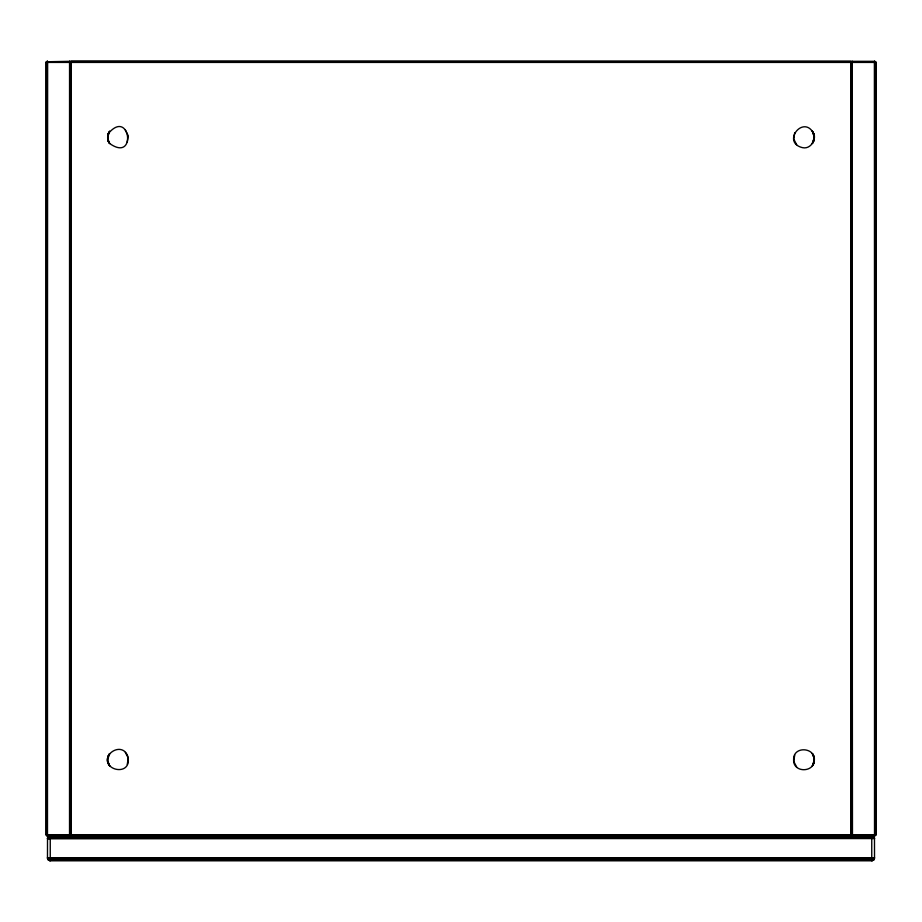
<?xml version="1.0" encoding="UTF-8"?>
<svg xmlns="http://www.w3.org/2000/svg" width="922" height="922" viewBox="0 0 922 922"><rect width="100%" height="100%" fill="white"/><g stroke="black" fill="none" stroke-linecap="round" stroke-linejoin="round"><path stroke-width="1.38" d="M70.982 834.687L69.611 835.793L69.634 61.313L46.457 61.762L46.112 62.419L875.888 62.419L874.54 61.313L852.366 61.313L851.018 62.419M47.46 62.419L47.276 61.325L47.276 835.781L874.517 835.793L875.888 834.687L46.112 834.687L47.276 835.781M69.634 62.419L69.818 61.325L69.818 835.781L69.634 834.687M852.366 62.419L852.182 61.325L852.389 835.793L851.997 61.371L852.182 835.781M108.416 141.297L109.626 143.475C106.791 140.974 107.701 134.163 108.658 132.918C107.021 136.272 107.413 140.478 109.626 143.475C137.171 163.136 130.083 107.782 108.416 133.46M108.658 764.188C101.985 753.885 122.568 741.15 127.881 756.524C132.641 777.776 98.631 770.343 109.626 753.631L108.416 755.809M813.584 133.46C803.719 114.155 781.13 142.23 802.359 147.624C811.245 149.802 816.984 138.058 813.342 132.918M814.333 760.373C815.728 747.258 793.07 745.552 793.612 759.728C793.024 773.051 814.114 772.786 814.333 760.373L812.374 765.825L813.584 763.647M813.584 141.297L812.374 143.475L814.357 137.378L812.374 131.281L814.322 136.514L813.849 134.174L814.23 135.753M813.711 763.335L813.227 764.442L814.23 758.103L812.374 753.631L813.584 755.809M107.644 137.378L109.626 131.281L108.289 133.771M107.644 759.728L109.626 753.631M812.374 143.475L814.357 137.378M814.23 761.353L814.357 759.728M107.667 136.733L108.773 132.664L107.724 136.076M107.667 759.083L108.151 756.524L107.724 758.426M814.23 139.003L814.333 138.023M107.678 136.514L107.793 135.649M107.678 758.864L107.793 757.999M814.322 138.242L813.849 140.582L814.276 138.68M814.322 760.592L813.849 762.932L814.276 761.03M127.259 142.092L128.262 135.753L125.346 130.048M127.259 764.442L128.262 758.103L125.346 752.398M794.741 132.664L793.738 139.003L796.654 144.708M794.741 755.014L793.738 761.353L796.654 767.058M108.289 756.121L107.955 757.193L108.888 754.807M813.711 140.985L814.045 139.914L813.112 142.299M50.007 835.793L48.209 836.68L47.518 838.133L47.483 857.944L48.209 859.8L50.007 860.687M871.993 860.687L873.791 859.8L874.517 857.921L874.482 838.133L873.491 836.392L871.993 835.793M109.073 132.123L109.626 131.281M812.374 765.825L812.801 765.191M47.483 61.313L47.091 835.735L47.46 834.687M69.611 835.793L69.611 61.313L70.982 62.419M50.249 838.536L47.483 838.559L874.482 838.133M871.751 857.944L874.517 857.921L47.483 857.944L874.517 857.921L874.39 858.751L47.61 858.751L47.483 857.921L50.249 857.944M70.994 835.793L70.994 61.313L851.006 61.313L851.006 835.793M70.994 61.359L851.006 61.509M70.994 61.624L851.006 61.624M70.994 61.901L851.006 61.751M70.994 62.062L851.006 62.062M70.994 62.235L851.006 62.235M70.994 835.044L851.006 834.871M70.994 835.205L851.006 835.205M851.006 835.355L70.994 835.355L851.006 835.597M49.212 835.989L50.249 835.862L50.249 860.687M68.954 835.862L853.046 835.862M871.751 835.989L872.788 835.989M48.843 836.162L50.249 836.162M68.954 836.173L853.046 836.173M871.751 836.162L873.157 836.162M48.509 836.392L873.491 836.392M48.209 836.68L873.791 836.68M47.956 837.003L874.044 837.003M47.76 837.349L50.249 837.349M871.751 837.349L874.24 837.349M50.249 837.36L871.751 837.36M47.76 859.131L874.24 859.131M47.956 859.477L874.044 859.477L871.751 859.131L873.491 860.088L48.509 860.088M48.209 859.8L873.791 859.8L871.751 859.131M48.843 860.318L873.157 860.318M49.212 860.491L872.788 860.491M49.604 860.618L872.396 860.618M49.604 835.862L50.249 835.862M852.389 835.793L851.018 834.687M871.751 859.8L873.491 860.088L871.751 859.477M812.374 753.631L814.322 758.864L813.849 756.524L814.23 758.103M109.626 143.475L107.678 138.242L108.151 140.582L107.77 139.003M107.77 761.353L108.151 762.932L107.678 760.592L109.626 765.825L108.416 763.647M812.374 131.281L812.927 132.123M109.073 764.983L109.626 765.825M813.227 132.664L814.045 134.843M813.227 755.014L814.045 757.193M107.955 139.914L108.773 142.092M107.955 762.264L108.773 764.442M874.54 62.419L874.724 61.325L874.909 835.735L874.54 61.313L874.517 834.687M875.831 62.235L875.831 834.871M875.658 61.901L875.658 835.205M875.543 61.762L875.543 835.344M875.404 61.624L875.404 835.482M875.082 61.428L875.082 835.678M871.751 835.793L871.751 860.687M851.824 61.428L851.824 835.678M851.502 61.624L851.502 835.482M851.363 61.762L851.363 835.344M851.144 62.062L851.144 835.044M70.637 61.762L70.637 835.344M70.498 61.624L70.498 835.482M70.349 61.52L70.349 835.586M70.176 61.428L70.176 835.678M47.46 61.313L47.483 834.687M46.918 61.428L46.918 835.678M46.745 61.52L46.745 835.586M46.596 61.624L46.596 835.482M46.342 61.901L46.342 835.205M46.169 62.235L46.169 834.871M47.61 837.729L47.483 838.536L874.517 838.559L874.39 837.729L47.61 837.729"/></g></svg>
